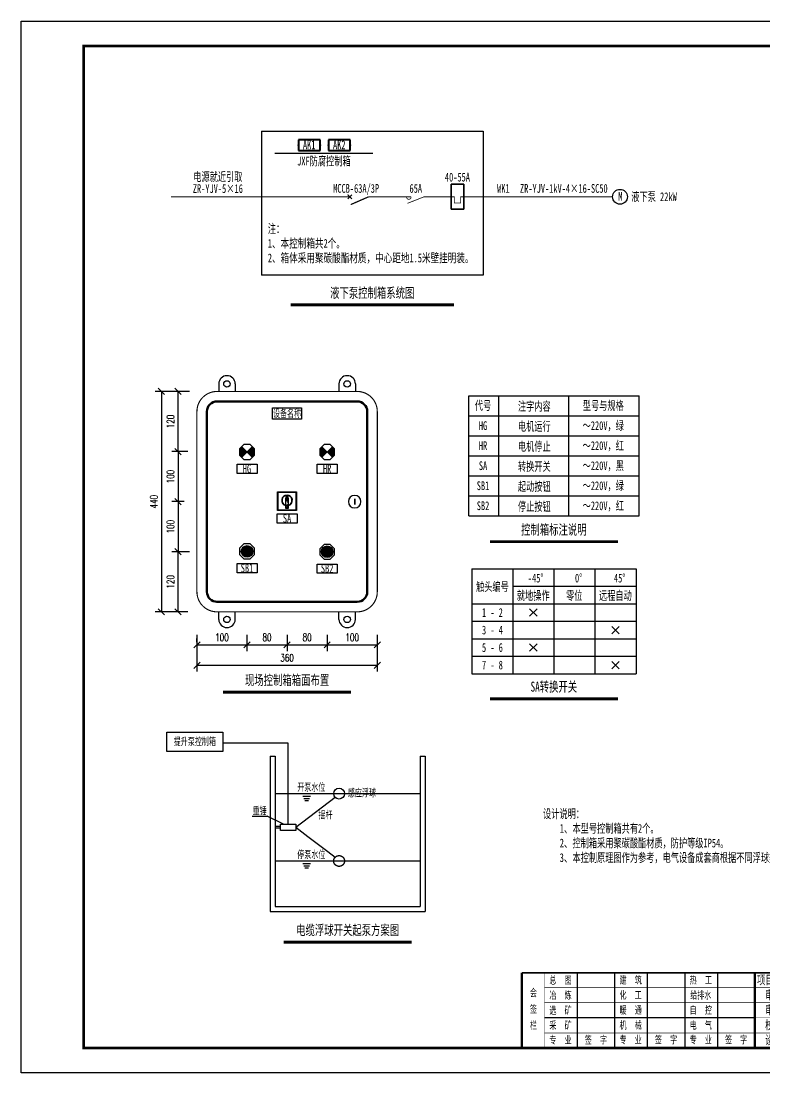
# Model space of a CAD drawing. Header units: millimetres. Extents: x 401220 to 2750366, y -101310 to 943175.
# Drawn here: x 1175571 to 1205271, y 10326 to 52326 of the extents above; entities that cross this region are included whole.
import ezdxf
from ezdxf.enums import TextEntityAlignment as Align

# ---------------------------------------------------------------- set-up
doc = ezdxf.new("R2010")
doc.units = ezdxf.units.MM
for name, pattern in [('事故照明', [800, 600, 0, -200, 0]), ('常规', [20, 10, 0, 10]), ('接地线', [1460, 500, 500, -200, 60, -200])]:
    doc.linetypes.add(name, pattern=pattern)
for name, color, linetype in [('1', 7, 'Continuous'), ('4', 1, 'Continuous'), ('TEXT', 4, 'Continuous'), ('动力平面导线层', 3, '常规'), ('动力平面设备层', 1, 'Continuous'), ('图框', 7, 'Continuous'), ('文字', 7, 'Continuous'), ('标注-照明', 7, 'Continuous'), ('照明平面导线层', 3, 'Continuous'), ('照明平面设备层', 1, 'Continuous'), ('电气-接地设计-接地线', 3, '接地线'), ('高低压系统', 4, 'Continuous')]:
    doc.layers.add(name, color=color, linetype=linetype)
doc.layers.add('CAXA0层', color=7, linetype='Continuous', lineweight=25)
doc.layers.add('SW', color=8, linetype='Continuous', lineweight=20)
doc.styles.add('DIM_FONT', font='txt.shx', dxfattribs={"width": 0.7, "bigfont": 'hzdx.shx'})
doc.styles.add('HZ', font='simsun.ttf', dxfattribs={"width": 0.75})
doc.styles.add('标准', font='NSimSun.ttf', dxfattribs={"width": 0.667})
doc.dimstyles.new('副本 DIM20', dxfattribs={"dimtxt": 300, "dimasz": 2, "dimexe": 250, "dimexo": 300, "dimgap": 150, "dimtad": 1, "dimdec": 4, "dimlfac": 0.05, "dimzin": 0, "dimdsep": 46, "dimtxsty": 'DIM_FONT', "dimblk1": '_DIMX', "dimblk2": '_DIMX', "dimsah": 1, "dimcen": 0.09, "dimadec": 0, "dimazin": 0, "dimtfac": 1, "dimtdec": 4, "dimtix": 1, "dimtmove": 2, "dimatfit": 3, "dimldrblk": '_DIMX', "dimfxl": 250, "dimtolj": 1, "dimtzin": 0, "dimarcsym": 0})

# ---------------------------------------------------------------- blocks, each defined once
blk = doc.blocks.new('_Oblique')
at = {"color": 0, "linetype": 'ByBlock', "lineweight": -2}
blk.add_line((-0.5, -0.5), (0.5, 0.5), dxfattribs=at)
blk = doc.blocks.new('*D178')
at = {"layer": '1', "color": 3, "linetype": 'ByBlock', "lineweight": -2}
for p, q in [((1181912, 37537), (1180925, 37537)), ((1181175, 37537), (1181175, 28737)), ((1181912, 28737), (1180925, 28737))]:
    blk.add_line(p, q, dxfattribs=at)
at = {"layer": 'Defpoints', "color": 0, "linetype": 'ByBlock'}
for p in [(1182212, 37537), (1181175, 28737), (1182212, 28737)]:
    blk.add_point(p, dxfattribs=at)
at = {"layer": '1', "color": 3, "linetype": 'ByBlock', "lineweight": -2, "xscale": 250, "yscale": 250, "zscale": 250}
for p, rotation in [((1181175, 37537), 90), ((1181175, 28737), 270)]:
    blk.add_blockref('_Oblique', p, dxfattribs=dict(at, rotation=rotation))
at = {"layer": '1', "color": 7, "linetype": 'ByBlock', "insert": (1180875, 33137), "char_height": 300, "attachment_point": 5, "rotation": 90, "style": 'DIM_FONT'}
blk.add_mtext('\\A1;440', dxfattribs=at)
blk = doc.blocks.new('_DIMX')
blk.add_line((-150, 0), (150, 0))
at = {"const_width": 50}
blk.add_lwpolyline([(-70, -70), (70, 70)], dxfattribs=at)
blk = doc.blocks.new('*D179')
at = {"layer": '1', "color": 3, "linetype": 'ByBlock', "lineweight": -2}
for p, q in [((1182293, 31137), (1181589, 31137)), ((1181839, 28737), (1181839, 31137)), ((1182235, 28737), (1181589, 28737))]:
    blk.add_line(p, q, dxfattribs=at)
at = {"layer": 'Defpoints', "color": 0, "linetype": 'ByBlock'}
for p in [(1181839, 31137), (1182593, 31137), (1182535, 28737)]:
    blk.add_point(p, dxfattribs=at)
at = {"layer": '1', "color": 3, "linetype": 'ByBlock', "lineweight": -2, "xscale": 250, "yscale": 250, "zscale": 250}
for p, rotation in [((1181839, 31137), 90), ((1181839, 28737), 270)]:
    blk.add_blockref('_Oblique', p, dxfattribs=dict(at, rotation=rotation))
at = {"layer": '1', "color": 7, "linetype": 'ByBlock', "insert": (1181539, 29937), "char_height": 300, "attachment_point": 5, "rotation": 90, "style": 'DIM_FONT'}
blk.add_mtext('\\A1;120', dxfattribs=at)
blk = doc.blocks.new('*D180')
at = {"layer": '1', "color": 3, "linetype": 'ByBlock', "lineweight": -2}
for p, q in [((1182018, 33137), (1181589, 33137)), ((1181839, 33137), (1181839, 31137)), ((1182080, 31137), (1181589, 31137))]:
    blk.add_line(p, q, dxfattribs=at)
at = {"layer": 'Defpoints', "color": 0, "linetype": 'ByBlock'}
for p in [(1182318, 33137), (1181839, 31137), (1182380, 31137)]:
    blk.add_point(p, dxfattribs=at)
at = {"layer": '1', "color": 3, "linetype": 'ByBlock', "lineweight": -2, "xscale": 250, "yscale": 250, "zscale": 250}
for p, rotation in [((1181839, 33137), 90), ((1181839, 31137), 270)]:
    blk.add_blockref('_Oblique', p, dxfattribs=dict(at, rotation=rotation))
at = {"layer": '1', "color": 7, "linetype": 'ByBlock', "insert": (1181539, 32137), "char_height": 300, "attachment_point": 5, "rotation": 90, "style": 'DIM_FONT'}
blk.add_mtext('\\A1;100', dxfattribs=at)
blk = doc.blocks.new('*D181')
at = {"layer": '1', "color": 3, "linetype": 'ByBlock', "lineweight": -2}
for p, q in [((1182018, 35137), (1181589, 35137)), ((1181839, 35137), (1181839, 33137)), ((1182080, 33137), (1181589, 33137))]:
    blk.add_line(p, q, dxfattribs=at)
at = {"layer": 'Defpoints', "color": 0, "linetype": 'ByBlock'}
for p in [(1182318, 35137), (1181839, 33137), (1182380, 33137)]:
    blk.add_point(p, dxfattribs=at)
at = {"layer": '1', "color": 3, "linetype": 'ByBlock', "lineweight": -2, "xscale": 250, "yscale": 250, "zscale": 250}
for p, rotation in [((1181839, 35137), 90), ((1181839, 33137), 270)]:
    blk.add_blockref('_Oblique', p, dxfattribs=dict(at, rotation=rotation))
at = {"layer": '1', "color": 7, "linetype": 'ByBlock', "insert": (1181539, 34137), "char_height": 300, "attachment_point": 5, "rotation": 90, "style": 'DIM_FONT'}
blk.add_mtext('\\A1;100', dxfattribs=at)
blk = doc.blocks.new('*D182')
at = {"layer": '1', "color": 3, "linetype": 'ByBlock', "lineweight": -2}
for p, q in [((1182293, 37537), (1181589, 37537)), ((1181839, 35137), (1181839, 37537)), ((1182235, 35137), (1181589, 35137))]:
    blk.add_line(p, q, dxfattribs=at)
at = {"layer": 'Defpoints', "color": 0, "linetype": 'ByBlock'}
for p in [(1181839, 37537), (1182593, 37537), (1182535, 35137)]:
    blk.add_point(p, dxfattribs=at)
at = {"layer": '1', "color": 3, "linetype": 'ByBlock', "lineweight": -2, "xscale": 250, "yscale": 250, "zscale": 250}
for p, rotation in [((1181839, 37537), 90), ((1181839, 35137), 270)]:
    blk.add_blockref('_Oblique', p, dxfattribs=dict(at, rotation=rotation))
at = {"layer": '1', "color": 7, "linetype": 'ByBlock', "insert": (1181539, 36337), "char_height": 300, "attachment_point": 5, "rotation": 90, "style": 'DIM_FONT'}
blk.add_mtext('\\A1;120', dxfattribs=at)
blk = doc.blocks.new('*D183')
at = {"layer": '1', "color": 3, "linetype": 'ByBlock', "lineweight": -2}
for p, q in [((1186192, 27814), (1186192, 27169)), ((1187793, 27814), (1187793, 27169)), ((1186192, 27419), (1187793, 27419))]:
    blk.add_line(p, q, dxfattribs=at)
at = {"layer": 'Defpoints', "color": 0, "linetype": 'ByBlock'}
for p in [(1186192, 28114), (1187793, 28114), (1187793, 27419)]:
    blk.add_point(p, dxfattribs=at)
at = {"layer": '1', "color": 3, "linetype": 'ByBlock', "lineweight": -2, "xscale": 250, "yscale": 250, "zscale": 250, "rotation": 180}
blk.add_blockref('_Oblique', (1186192, 27419), dxfattribs=at)
at = {"layer": '1', "color": 3, "linetype": 'ByBlock', "lineweight": -2, "xscale": 250, "yscale": 250, "zscale": 250}
blk.add_blockref('_Oblique', (1187793, 27419), dxfattribs=at)
at = {"layer": '1', "color": 7, "linetype": 'ByBlock', "insert": (1186993, 27719), "char_height": 300, "attachment_point": 5, "style": 'DIM_FONT'}
blk.add_mtext('\\A1;80', dxfattribs=at)
blk = doc.blocks.new('*D184')
at = {"layer": '1', "color": 3, "linetype": 'ByBlock', "lineweight": -2}
for p, q in [((1187793, 27814), (1187793, 27169)), ((1189793, 27814), (1189793, 27169)), ((1187793, 27419), (1189793, 27419))]:
    blk.add_line(p, q, dxfattribs=at)
at = {"layer": 'Defpoints', "color": 0, "linetype": 'ByBlock'}
for p in [(1187793, 28114), (1189793, 28114), (1189793, 27419)]:
    blk.add_point(p, dxfattribs=at)
at = {"layer": '1', "color": 3, "linetype": 'ByBlock', "lineweight": -2, "xscale": 250, "yscale": 250, "zscale": 250, "rotation": 180}
blk.add_blockref('_Oblique', (1187793, 27419), dxfattribs=at)
at = {"layer": '1', "color": 3, "linetype": 'ByBlock', "lineweight": -2, "xscale": 250, "yscale": 250, "zscale": 250}
blk.add_blockref('_Oblique', (1189793, 27419), dxfattribs=at)
at = {"layer": '1', "color": 7, "linetype": 'ByBlock', "insert": (1188793, 27719), "char_height": 300, "attachment_point": 5, "style": 'DIM_FONT'}
blk.add_mtext('\\A1;100', dxfattribs=at)
blk = doc.blocks.new('*D185')
at = {"layer": '1', "color": 3, "linetype": 'ByBlock', "lineweight": -2}
for p, q in [((1182593, 27814), (1182593, 26353)), ((1189793, 27814), (1189793, 26353)), ((1182593, 26603), (1189793, 26603))]:
    blk.add_line(p, q, dxfattribs=at)
at = {"layer": 'Defpoints', "color": 0, "linetype": 'ByBlock'}
for p in [(1182593, 28114), (1189793, 28114), (1189793, 26603)]:
    blk.add_point(p, dxfattribs=at)
at = {"layer": '1', "color": 3, "linetype": 'ByBlock', "lineweight": -2, "xscale": 250, "yscale": 250, "zscale": 250, "rotation": 180}
blk.add_blockref('_Oblique', (1182593, 26603), dxfattribs=at)
at = {"layer": '1', "color": 3, "linetype": 'ByBlock', "lineweight": -2, "xscale": 250, "yscale": 250, "zscale": 250}
blk.add_blockref('_Oblique', (1189793, 26603), dxfattribs=at)
at = {"layer": '1', "color": 7, "linetype": 'ByBlock', "insert": (1186193, 26903), "char_height": 300, "attachment_point": 5, "style": 'DIM_FONT'}
blk.add_mtext('\\A1;360', dxfattribs=at)
blk = doc.blocks.new('*D186')
at = {"layer": '1', "color": 3, "linetype": 'ByBlock', "lineweight": -2}
for p, q in [((1182593, 27531), (1182593, 27669)), ((1182593, 27419), (1184593, 27419)), ((1184593, 27531), (1184593, 27669))]:
    blk.add_line(p, q, dxfattribs=at)
at = {"layer": 'Defpoints', "color": 0, "linetype": 'ByBlock'}
for p in [(1184593, 27419), (1182593, 27231), (1184593, 27231)]:
    blk.add_point(p, dxfattribs=at)
at = {"layer": '1', "color": 3, "linetype": 'ByBlock', "lineweight": -2, "xscale": 250, "yscale": 250, "zscale": 250, "rotation": 180}
blk.add_blockref('_Oblique', (1182593, 27419), dxfattribs=at)
at = {"layer": '1', "color": 3, "linetype": 'ByBlock', "lineweight": -2, "xscale": 250, "yscale": 250, "zscale": 250}
blk.add_blockref('_Oblique', (1184593, 27419), dxfattribs=at)
at = {"layer": '1', "color": 7, "linetype": 'ByBlock', "insert": (1183593, 27719), "char_height": 300, "attachment_point": 5, "style": 'DIM_FONT'}
blk.add_mtext('\\A1;100', dxfattribs=at)
blk = doc.blocks.new('*D187')
at = {"layer": '1', "color": 3, "linetype": 'ByBlock', "lineweight": -2}
for p, q in [((1184591, 27814), (1184591, 27169)), ((1186192, 27814), (1186192, 27169)), ((1184591, 27419), (1186192, 27419))]:
    blk.add_line(p, q, dxfattribs=at)
at = {"layer": 'Defpoints', "color": 0, "linetype": 'ByBlock'}
for p in [(1184591, 28114), (1186192, 28114), (1186192, 27419)]:
    blk.add_point(p, dxfattribs=at)
at = {"layer": '1', "color": 3, "linetype": 'ByBlock', "lineweight": -2, "xscale": 250, "yscale": 250, "zscale": 250, "rotation": 180}
blk.add_blockref('_Oblique', (1184591, 27419), dxfattribs=at)
at = {"layer": '1', "color": 3, "linetype": 'ByBlock', "lineweight": -2, "xscale": 250, "yscale": 250, "zscale": 250}
blk.add_blockref('_Oblique', (1186192, 27419), dxfattribs=at)
at = {"layer": '1', "color": 7, "linetype": 'ByBlock', "insert": (1185391, 27719), "char_height": 300, "attachment_point": 5, "style": 'DIM_FONT'}
blk.add_mtext('\\A1;80', dxfattribs=at)
blk = doc.blocks.new('PLA1')
at = {"color": 0, "linetype": 'ByBlock', "lineweight": -2}
for p, q in [((-500, 500), (-500, 0)), ((500, 500), (-500, 500)), ((500, 0), (500, 500)), ((-500, 0), (500, 0))]:
    blk.add_line(p, q, dxfattribs=at)
for p in [(0, 500), (-500, 250), (0, 0), (500, 250)]:
    blk.add_point(p, dxfattribs=at)
blk = doc.blocks.new('JJH')
at = {"color": 3, "linetype": '常规', "lineweight": 35}
for p, q in [((-500, -500), (-500, 0)), ((500, 0), (-500, 0)), ((500, -500), (500, 0)), ((-500, -500), (500, -500))]:
    blk.add_line(p, q, dxfattribs=at)
at = {"color": 3, "linetype": '常规', "lineweight": 35, "const_width": 30}
blk.add_lwpolyline([(0, 100), (0, -125), (-250, -125), (-250, -375), (0, -375), (0, -600)], dxfattribs=at)
blk = doc.blocks.new('GGF')
at = {"layer": '照明平面导线层', "color": 3, "linetype": '常规', "lineweight": 25, "ltscale": 2, "const_width": 30}
for points in [[(0, 0), (0, -365)], [(0, -1065), (-261, -402)], [(0, -365), (0, -544)], [(0, -1065), (0, -1429)]]:
    blk.add_lwpolyline(points, dxfattribs=at)
blk.add_lwpolyline([(0, -544, -1.122007), (0, -365, -1.343832)], format="xyb", dxfattribs=at)
blk = doc.blocks.new('DYDQ0201')
at = {"color": 0}
for points, const_width in [([(0, 0), (0, -3.75)], 0.3), ([(0, -11.25), (-3.11, -4.12)], 0.5), ([(0.86, -4.61), (-0.86, -2.89)], 0.5), ([(-0.86, -4.61), (0.86, -2.89)], 0.5), ([(0, -11.25), (0, -15)], 0.3)]:
    blk.add_lwpolyline(points, dxfattribs=dict(at, const_width=const_width))
blk = doc.blocks.new('3')
at = {"layer": 'TEXT', "color": 7, "lineweight": 25, "style": 'HZ', "width": 0.75}
for s, height, p in [('铜陵有色设计研究院有限责任公司', 400, (221501, 249018)), ('Tongling Nonferrous Design and Research Institute Co.,Ltd.', 200, (221613, 248659))]:
    blk.add_text(s, height=height, dxfattribs=at).set_placement(p)
blk = doc.blocks.new('铜陵有色图签02')
at = {"layer": '图框', "linetype": 'Continuous', "lineweight": 50}
for p, q in [((-38401, 3003), (-38401, 1)), ((-29100, 3001), (-29100, 0))]:
    blk.add_line(p, q, dxfattribs=at)
at = {"layer": '图框', "color": 7, "linetype": 'Continuous', "lineweight": 25}
for p, q in [((-36201, 3010), (-36201, 9)), ((-34701, 3010), (-34701, 9)), ((-33401, 3017), (-33401, 16)), ((-31901, 3017), (-31901, 16)), ((-30601, 3017), (-30601, 16)), ((-29100, 1201), (-37501, 1201))]:
    blk.add_line(p, q, dxfattribs=at)
at = {"layer": '图框', "color": 7, "linetype": 'Continuous', "lineweight": 35}
for p, q in [((-27300, 3001), (-27300, 1)), ((-21600, 1197), (-21600, -3)), ((-17100, 1200), (-17100, 0)), ((-15450, 0), (-15450, 1200)), ((-14550, 1200), (-14550, 0)), ((-12000, 1201), (-12000, 1)), ((-6900, 1202), (-6900, 2))]:
    blk.add_line(p, q, dxfattribs=at)
at = {"layer": '图框', "lineweight": 25}
blk.add_line((-17723, 1830), (-13223, 1830), dxfattribs=at)
at = {"layer": '图框', "lineweight": 70, "const_width": 70}
blk.add_lwpolyline([(-17980, 3001), (0, 3001), (-38401, 3001)], dxfattribs=at)
at = {"layer": '图框', "color": 7, "linetype": 'Continuous', "lineweight": 25, "const_width": 25}
for points in [[(-37501, 3000), (-37501, 0)], [(-25800, 3001), (-25800, 1)], [(-24300, 3001), (-24300, 1)], [(-23100, 2401), (-37501, 2401)], [(-23100, 1801), (-37501, 1801)], [(-23100, 1201), (-29100, 1201)], [(-602, 943), (-932, 371), (-272, 371), (-602, 943)], [(-12900, 600), (-18000, 600), (-37501, 600)]]:
    blk.add_lwpolyline(points, dxfattribs=at)
at = {"layer": '图框', "linetype": 'Continuous', "lineweight": 50, "const_width": 50}
for points in [[(-23100, 3001), (-23100, 1)], [(-18000, 3000), (-18000, 0)]]:
    blk.add_lwpolyline(points, dxfattribs=at)
at = {"layer": '图框', "lineweight": 50, "const_width": 50}
for points in [[(-12900, 3001), (-12900, 1)], [(-7800, 3001), (-7800, 1)], [(0, 3000), (0, 0)], [(-23100, 1200), (0, 1200)]]:
    blk.add_lwpolyline(points, dxfattribs=at)
at = {"layer": '图框', "lineweight": 25, "const_width": 35}
blk.add_lwpolyline([(-17723, 1930), (-13223, 1930)], dxfattribs=at)
at = {"layer": '图框', "color": 7, "linetype": 'Continuous', "lineweight": 35, "const_width": 25}
blk.add_lwpolyline([(-1200, 1201), (-1200, 0)], dxfattribs=at)
at = {"layer": '图框', "linetype": 'Continuous', "lineweight": 70, "const_width": 70}
blk.add_lwpolyline([(-38401, 1), (0, 0)], dxfattribs=at)
at = {"layer": '图框', "lineweight": 25}
blk.add_blockref('3', (-228268, -246986), dxfattribs=at)
at = {"layer": 'TEXT', "color": 7, "lineweight": 25, "style": '标准', "width": 0.667}
for s, height, p in [('项目负责人', 350, (-28197, 2541)), ('总  图', 300, (-36862, 2555)), ('建  筑', 300, (-34062, 2562)), ('热  工', 300, (-31262, 2562)), ('会', 300, (-37942, 2054)), ('冶  炼', 300, (-36862, 1955)), ('化  工', 300, (-34062, 1962)), ('给排水', 300, (-31262, 1962)), ('审  定', 350, (-28197, 1941)), ('签', 300, (-37942, 1404)), ('选  矿', 300, (-36862, 1355)), ('暖  通', 300, (-34062, 1362)), ('自  控', 300, (-31262, 1362)), ('审  核', 350, (-28197, 1341)), ('栏', 300, (-37942, 754)), ('采  矿', 300, (-36862, 754)), ('机  械', 300, (-34062, 761)), ('电  气', 300, (-31262, 761)), ('校  对', 350, (-28197, 741)), ('项目编号', 350, (-22343, 730)), ('专业', 350, (-17559, 730)), ('比例', 350, (-15009, 730)), ('所属', 350, (-12438, 730)), ('图号', 350, (-7339, 495)), ('专  业', 300, (-36862, 170)), ('签  字', 300, (-35449, 170)), ('专  业', 300, (-34062, 177)), ('签  字', 300, (-32649, 177)), ('专  业', 300, (-31262, 177)), ('签  字', 300, (-29849, 177)), ('设  计', 350, (-28197, 139)), ('设计阶段', 350, (-22343, 130)), ('图幅', 350, (-17559, 130)), ('日期', 350, (-15009, 130)), ('图号', 350, (-12438, 130))]:
    blk.add_text(s, height=height, dxfattribs=at).set_placement(p, align=Align.CENTER)

msp = doc.modelspace()

# ---------------------------------------------------------------- hatches: boundary and pattern name
at = {"linetype": 'ByBlock', "lineweight": 25}
h = msp.add_hatch(dxfattribs=at)
h.set_pattern_fill('ANSI31', color=3, scale=184.8, style=0)
h.set_pattern_definition([(45, (620191.026, 37316.388), (-16.3341666, 16.3341666), [])])
h.paths.add_polyline_path([(1184593.38618, 35121.42629), (1184384.4825, 35330.67713, 0.1991281417), (1184297.70618, 35121.42629, 0.1986966109), (1184384.13534, 34912.52261)])
h.paths.add_polyline_path([(1184802.63702, 35330.32997), (1184593.38618, 35121.42629), (1184802.28986, 34912.17545, 0.1991281417), (1184889.06618, 35121.42629, 0.1986966109)])
h = msp.add_hatch(dxfattribs=at)
h.set_pattern_fill('ANSI31', color=1, scale=184.8, style=0)
h.set_pattern_definition([(45, (624780.879, 37316.388), (-16.3341666, 16.3341666), [])])
h.paths.add_polyline_path([(1187793.38618, 35121.42629), (1187584.4825, 35330.67713, 0.1991281417), (1187497.70618, 35121.42629, 0.1986966109), (1187584.13534, 34912.52261)])
h.paths.add_polyline_path([(1188002.63702, 35330.32997), (1187793.38618, 35121.42629), (1188002.28986, 34912.17545, 0.1991281417), (1188089.06618, 35121.42629, 0.1986966109)])
at = {"layer": '文字', "linetype": 'ByBlock', "ltscale": 0.2}
h = msp.add_hatch(dxfattribs=at)
h.set_pattern_fill('ANSI31', color=0, scale=308, style=0)
h.set_pattern_definition([(45, (-2177912.565, 1406125.196), (-27.22361108, 27.22361108), [])])
edge = h.paths.add_edge_path()
edge.add_line((1186252.97785, 32873.8171), (1186252.97785, 33149.11513))
edge.add_line((1186128.27475, 33149.11464), (1186128.27475, 32873.8171))
edge.add_arc((1185356.59339, 33149.11464), 896.38446, 359.999999999, 366.231131725)
edge.add_arc((1185772.41549, 33194.516), 478.09114, 6.231131716, 14.766974325)
edge.add_arc((1186031.30825, 33262.75879), 210.3552, 14.766974338, 32.471625258)
edge.add_arc((1186190.6263, 33364.1447), 21.51308, 32.47162527, 90.000000016)
edge.add_arc((1186190.6263, 33364.1447), 21.51308, 90.000000007, 147.528374752)
edge.add_arc((1186349.94436, 33262.75879), 210.3552, 147.528374742, 165.233025662)
edge.add_arc((1186608.83711, 33194.516), 478.09114, 165.233025662, 173.76886827)
edge.add_arc((1187024.65921, 33149.11464), 896.38446, 173.768868275, 180.000000001)
edge.add_line((1186128.27475, 32873.8171), (1186252.97785, 32873.8171))
at = {"layer": '电气-接地设计-接地线', "linetype": 'ByBlock', "ltscale": 0.2}
h = msp.add_hatch(color=3, dxfattribs=at)
edge = h.paths.add_edge_path()
edge.add_arc((1184593.38618, 31152.46408), 230.34819, 0, 360)
h = msp.add_hatch(color=1, dxfattribs=at)
edge = h.paths.add_edge_path()
edge.add_arc((1187793.38618, 31136.94647), 230.34819, 0, 360)

# ---------------------------------------------------------------- linework, layer by layer
at = {"color": 0, "lineweight": -3, "ltscale": 100}
for p, q in [((1185171.23899, 47925.49745), (1194016.09537, 47925.49745)), ((1185171.23899, 47925.49745), (1185171.23899, 42186.36885)), ((1194016.09537, 47925.49745), (1194016.09537, 42186.36885)), ((1194016.09537, 42186.36885), (1185171.23899, 42186.36885))]:
    msp.add_line(p, q, dxfattribs=at)
at = {"color": 3, "linetype": 'ByBlock', "lineweight": 25}
for p, q in [((1184802.63702, 35330.32997), (1184384.13534, 34912.52261)), ((1184802.28986, 34912.17545), (1184384.4825, 35330.67713))]:
    msp.add_line(p, q, dxfattribs=at)
at = {"color": 1, "linetype": 'ByBlock', "lineweight": 25}
for p, q in [((1188002.63702, 35330.32997), (1187584.13534, 34912.52261)), ((1188002.28986, 34912.17545), (1187584.4825, 35330.67713))]:
    msp.add_line(p, q, dxfattribs=at)
at = {"color": 0, "linetype": 'ByBlock', "lineweight": 25}
for p, q in [((1186128.27475, 33149.11464), (1186128.27475, 32873.8171)), ((1186128.27475, 32873.8171), (1186252.97785, 32873.8171)), ((1186252.97785, 32873.8171), (1186252.97785, 33149.11513))]:
    msp.add_line(p, q, dxfattribs=at)
for p, q in [((1186236.21449, 23495.20271), (1183628.50427, 23495.20271)), ((1186236.21449, 20261.89614), (1186236.21449, 23495.20271)), ((1185511.10191, 22978.8631), (1185511.10191, 16778.8631)), ((1185511.10191, 22978.8631), (1185711.10191, 22978.8631)), ((1185711.10191, 22978.8631), (1185711.10191, 16978.8631)), ((1191511.10191, 22978.8631), (1191511.10191, 16978.8631)), ((1191511.10191, 22978.8631), (1191711.10191, 22978.8631)), ((1191711.10191, 22978.8631), (1191711.10191, 16778.8631)), ((1185711.10191, 21478.8631), (1191511.10191, 21478.8631)), ((1186540.29378, 20134.37499), (1188111.15023, 21331.86366)), ((1185932.13519, 20162.85722), (1185711.10191, 20162.85722)), ((1185932.13519, 20102.74019), (1185711.10191, 20102.74019)), ((1185711.10191, 18789.88689), (1191511.10191, 18789.88689)), ((1185711.10191, 16978.8631), (1191511.10191, 16978.8631)), ((1185511.10191, 16778.8631), (1191711.10191, 16778.8631))]:
    msp.add_line(p, q)
at = {"color": 0}
for p in [(1184793.69227, 20577.21177), (1186045.64869, 20261.89614)]:
    msp.add_line(p, (1185401.73591, 20577.21177), dxfattribs=at)
at = {"linetype": '事故照明'}
msp.add_line((1186540.29378, 20134.37499), (1188111.15023, 18936.88632), dxfattribs=at)
at = {"color": 4, "linetype": 'ByBlock', "lineweight": 35, "const_width": 30}
msp.add_lwpolyline([(1192643.85339, 45308.86308), (1192868.85339, 45308.86308)], dxfattribs=at)
at = {"color": 252, "linetype": 'ByBlock', "lineweight": 50}
for points in [[(1183393.38618, 37136.94647, 0.4142135624), (1182993.38618, 36736.94647)], [(1189393.38618, 36736.94647, 0.4142135624), (1188993.38618, 37136.94647)], [(1182993.38618, 29536.94647, 0.4142135624), (1183393.38618, 29136.94647)], [(1188993.38618, 29136.94647, 0.4142135624), (1189393.38618, 29536.94647)]]:
    msp.add_lwpolyline(points, format="xyb", dxfattribs=at)
for points in [[(1183393.38618, 37136.94647), (1188993.38618, 37136.94647)], [(1182993.38618, 29536.94647), (1182993.38618, 36736.94647)], [(1189393.38618, 36736.94647), (1189393.38618, 29536.94647)], [(1188993.38618, 29136.94647), (1183393.38618, 29136.94647)]]:
    msp.add_lwpolyline(points, dxfattribs=at)
at = {"color": 0, "linetype": 'ByBlock', "lineweight": 25}
for points in [[(1185613.75323, 36886.94647), (1186773.01913, 36886.94647), (1186773.01913, 36430.92037), (1185613.75323, 36430.92037)], [(1184194.32219, 34630.11667), (1184992.45017, 34630.11667), (1184992.45017, 34267.29691), (1184194.32219, 34267.29691)], [(1187394.32219, 34630.11667), (1188192.45017, 34630.11667), (1188192.45017, 34267.29691), (1187394.32219, 34267.29691)], [(1185809.45304, 33530.87517), (1186571.88764, 33530.87517), (1186571.88764, 32778.60325), (1185809.45304, 32778.60325)], [(1185792.96427, 32645.63685), (1186591.09225, 32645.63685), (1186591.09225, 32282.81709), (1185792.96427, 32282.81709)], [(1184194.32219, 30661.15703), (1184992.45017, 30661.15703), (1184992.45017, 30298.33727), (1184194.32219, 30298.33727)], [(1187394.32219, 30645.63942), (1188192.45017, 30645.63942), (1188192.45017, 30282.81966), (1187394.32219, 30282.81966)]]:
    msp.add_lwpolyline(points, close=True, dxfattribs=at)
at = {"color": 3, "linetype": 'ByBlock', "lineweight": 25}
msp.add_lwpolyline([(1184470.91151, 35417.10629), (1184297.70618, 35243.90096), (1184297.70618, 34998.95163), (1184470.91151, 34825.74629), (1184715.86085, 34825.74629), (1184889.06618, 34998.95163), (1184889.06618, 35243.90096), (1184715.86085, 35417.10629)], close=True, dxfattribs=at)
at = {"color": 1, "linetype": 'ByBlock', "lineweight": 25}
msp.add_lwpolyline([(1187670.91151, 35417.10629), (1187497.70618, 35243.90096), (1187497.70618, 34998.95163), (1187670.91151, 34825.74629), (1187915.86085, 34825.74629), (1188089.06618, 34998.95163), (1188089.06618, 35243.90096), (1187915.86085, 35417.10629)], close=True, dxfattribs=at)
at = {"color": 0, "linetype": 'ByBlock', "lineweight": 25}
msp.add_lwpolyline([(1186252.97785, 33149.11464), (1186247.68214, 33246.40778), (1186234.71551, 33316.3759, 0.077405152), (1186208.77597, 33375.69468), (1186190.6263, 33385.65778), (1186172.47664, 33375.69468), (1186146.5371, 33316.3759, 0.0372618705), (1186133.57047, 33246.40778), (1186128.27475, 33149.11464)], format="xyb", dxfattribs=at)
at = {"color": 3, "linetype": 'ByBlock', "const_width": 64}
msp.add_lwpolyline([(1188893.64244, 33256.76713), (1188893.64244, 33020.80283)], dxfattribs=at)
at = {"linetype": 'ByBlock', "lineweight": 25}
for points in [[(1184470.91151, 31448.14665), (1184297.70618, 31274.94132), (1184297.70618, 31029.99198), (1184470.91151, 30856.78665), (1184715.86085, 30856.78665), (1184889.06618, 31029.99198), (1184889.06618, 31274.94132), (1184715.86085, 31448.14665)], [(1187670.91151, 31432.62904), (1187497.70618, 31259.42371), (1187497.70618, 31014.47438), (1187670.91151, 30841.26904), (1187915.86085, 30841.26904), (1188089.06618, 31014.47438), (1188089.06618, 31259.42371), (1187915.86085, 31432.62904)]]:
    msp.add_lwpolyline(points, close=True, dxfattribs=at)
at = {"color": 4}
msp.add_lwpolyline([(1181389.57542, 23936.38091), (1183628.50427, 23936.38091), (1183628.50427, 23155.91042), (1181389.57542, 23155.91042)], close=True, dxfattribs=at)
at = {"color": 3}
msp.add_lwpolyline([(1185932.13519, 20261.89614), (1186540.29378, 20261.89614), (1186540.29378, 20006.85385), (1185932.13519, 20006.85385)], close=True, dxfattribs=at)
at = {"color": 1, "lineweight": 30, "ltscale": 100}
msp.add_circle((1199482.58609, 45308.86308), 295.9, dxfattribs=at)
msp.add_circle((1188269.18486, 21478.8631), 215.83275)
at = {"linetype": '事故照明'}
msp.add_circle((1188269.18486, 18789.88689), 215.83275, dxfattribs=at)
at = {"color": 0, "linetype": 'ByBlock', "lineweight": 25}
for radius, start, end in [(216.4831, 286.73947867, 253.26052133), (200.7336, 288.09650246, 251.90349754)]:
    msp.add_arc((1186190.6263, 33184.92418), radius, start, end, dxfattribs=at)
at = {"color": 3, "linetype": 'ByBlock'}
for start, end in [(90, 270), (270, 90)]:
    msp.add_arc((1188893.38618, 33136.94647), 250, start, end, dxfattribs=at)
at = {"layer": '4', "color": 0, "linetype": 'ByBlock'}
for p, q in [((1183463.38618, 37836.94647), (1183463.38618, 37536.94647)), ((1184123.38618, 37836.94647), (1184123.38618, 37536.94647)), ((1188263.38618, 37836.94647), (1188263.38618, 37536.94647)), ((1188923.38618, 37836.94647), (1188923.38618, 37536.94647)), ((1183463.38618, 28436.94647), (1183463.38618, 28736.94647)), ((1184123.38618, 28436.94647), (1184123.38618, 28736.94647)), ((1188263.38618, 28436.94647), (1188263.38618, 28736.94647)), ((1188923.38618, 28436.94647), (1188923.38618, 28736.94647))]:
    msp.add_line(p, q, dxfattribs=at)
at = {"layer": '4', "color": 0, "linetype": 'ByBlock', "const_width": 45}
for points in [[(1183393.38618, 37536.94647, 0.4142135624), (1182593.38618, 36736.94647)], [(1189793.38618, 36736.94647, 0.4142135624), (1188993.38618, 37536.94647)], [(1182593.38618, 29536.94647, 0.4142135624), (1183393.38618, 28736.94647)], [(1188993.38618, 28736.94647, 0.4142135624), (1189793.38618, 29536.94647)]]:
    msp.add_lwpolyline(points, format="xyb", dxfattribs=at)
for points in [[(1183393.38618, 37536.94647), (1188993.38618, 37536.94647)], [(1182593.38618, 29536.94647), (1182593.38618, 36736.94647)], [(1189793.38618, 36736.94647), (1189793.38618, 29536.94647)], [(1188993.38618, 28736.94647), (1183393.38618, 28736.94647)]]:
    msp.add_lwpolyline(points, dxfattribs=at)
at = {"layer": '4', "color": 0, "linetype": 'ByBlock'}
for centre in [(1183793.38618, 37836.94647), (1188593.38618, 37836.94647), (1183793.38618, 28436.94647), (1188593.38618, 28436.94647)]:
    msp.add_circle(centre, 130, dxfattribs=at)
for centre, start, end in [((1183793.38618, 37836.94647), 0, 180), ((1188593.38618, 37836.94647), 0, 180), ((1183793.38618, 28436.94647), 180, 0), ((1188593.38618, 28436.94647), 180, 0)]:
    msp.add_arc(centre, 330, start, end, dxfattribs=at)
at = {"layer": 'CAXA0层', "color": 0, "linetype": 'Continuous', "lineweight": 30}
msp.add_line((1185706.30181, 47046.11077), (1189618.43962, 47046.11077), dxfattribs=at)
at = {"layer": 'CAXA0层', "color": 2, "linetype": 'Continuous', "lineweight": 40}
msp.add_line((1186340.52189, 41021.36885), (1192846.81247, 41021.36885), dxfattribs=at)
at = {"layer": 'CAXA0层', "color": 2, "linetype": 'Continuous', "lineweight": 0}
msp.add_line((1186340.52189, 40955.88592), (1192846.81247, 40955.88592), dxfattribs=at)
at = {"layer": 'CAXA0层', "color": 2, "linetype": 'ByBlock', "lineweight": 40}
for p, q in [((1194294.98366, 31565.21783), (1199393.12895, 31565.21783)), ((1183644.54127, 25559.29951), (1188742.68656, 25559.29951)), ((1194294.98366, 25295.86393), (1199393.12895, 25295.86393)), ((1186062.02926, 15577.69116), (1191160.17455, 15577.69116))]:
    msp.add_line(p, q, dxfattribs=at)
at = {"layer": 'CAXA0层', "color": 2, "linetype": 'ByBlock', "lineweight": 0}
for p, q in [((1194294.98366, 31499.7349), (1199393.12895, 31499.7349)), ((1183644.54127, 25493.81658), (1188742.68656, 25493.81658)), ((1194294.98366, 25230.381), (1199393.12895, 25230.381)), ((1186062.02926, 15512.20823), (1191160.17455, 15512.20823))]:
    msp.add_line(p, q, dxfattribs=at)
at = {"layer": 'SW', "color": 7, "linetype": 'ByBlock', "lineweight": 25}
for p, q in [((1193444.05631, 37366.94647), (1194644.05631, 37366.94647)), ((1193444.05631, 36566.94647), (1193444.05631, 37366.94647)), ((1194644.05631, 37366.94647), (1197444.05631, 37366.94647)), ((1194644.05631, 36566.94647), (1194644.05631, 37366.94647)), ((1197444.05631, 36566.94647), (1197444.05631, 37366.94647)), ((1197444.05631, 37366.94647), (1200244.05631, 37366.94647)), ((1200244.05631, 36566.94647), (1200244.05631, 37366.94647)), ((1193444.05631, 35766.94647), (1193444.05631, 36566.94647)), ((1193444.05631, 36566.94647), (1194644.05631, 36566.94647)), ((1194644.05631, 35766.94647), (1194644.05631, 36566.94647)), ((1194644.05631, 36566.94647), (1197444.05631, 36566.94647)), ((1197444.05631, 35766.94647), (1197444.05631, 36566.94647)), ((1197444.05631, 36566.94647), (1200244.05631, 36566.94647)), ((1200244.05631, 35766.94647), (1200244.05631, 36566.94647)), ((1200244.05631, 35766.94647), (1200244.05631, 36566.94647)), ((1193444.05631, 34966.94647), (1193444.05631, 35766.94647)), ((1193444.05631, 35766.94647), (1194644.05631, 35766.94647)), ((1194644.05631, 34966.94647), (1194644.05631, 35766.94647)), ((1194644.05631, 35766.94647), (1197444.05631, 35766.94647)), ((1197444.05631, 34966.94647), (1197444.05631, 35766.94647)), ((1197444.05631, 35766.94647), (1200244.05631, 35766.94647)), ((1200244.05631, 34966.94647), (1200244.05631, 35766.94647)), ((1200244.05631, 34966.94647), (1200244.05631, 35766.94647)), ((1193444.05631, 34966.94647), (1194644.05631, 34966.94647)), ((1193444.05631, 34166.94647), (1193444.05631, 34966.94647)), ((1194644.05631, 34966.94647), (1197444.05631, 34966.94647)), ((1194644.05631, 34166.94647), (1194644.05631, 34966.94647)), ((1197444.05631, 34166.94647), (1197444.05631, 34966.94647)), ((1197444.05631, 34966.94647), (1200244.05631, 34966.94647)), ((1200244.05631, 34166.94647), (1200244.05631, 34966.94647)), ((1200244.05631, 34166.94647), (1200244.05631, 34966.94647)), ((1193444.05631, 33366.94647), (1193444.05631, 34166.94647)), ((1193444.05631, 34166.94647), (1194644.05631, 34166.94647)), ((1194644.05631, 33366.94647), (1194644.05631, 34166.94647)), ((1194644.05631, 34166.94647), (1197444.05631, 34166.94647)), ((1197444.05631, 33366.94647), (1197444.05631, 34166.94647)), ((1197444.05631, 34166.94647), (1200244.05631, 34166.94647)), ((1200244.05631, 33366.94647), (1200244.05631, 34166.94647)), ((1200244.05631, 33366.94647), (1200244.05631, 34166.94647)), ((1193444.05631, 33366.94647), (1194644.05631, 33366.94647)), ((1193444.05631, 32566.94647), (1193444.05631, 33366.94647)), ((1194644.05631, 33366.94647), (1197444.05631, 33366.94647)), ((1194644.05631, 32566.94647), (1194644.05631, 33366.94647)), ((1197444.05631, 33366.94647), (1200244.05631, 33366.94647)), ((1197444.05631, 32566.94647), (1197444.05631, 33366.94647)), ((1200244.05631, 32566.94647), (1200244.05631, 33366.94647)), ((1193444.05631, 32566.94647), (1194644.05631, 32566.94647)), ((1194644.05631, 32566.94647), (1197444.05631, 32566.94647)), ((1197444.05631, 32566.94647), (1200244.05631, 32566.94647)), ((1193565.29279, 30454.51832), (1200122.81983, 30454.51832)), ((1193565.29279, 30454.51832), (1193565.29279, 26265.46483)), ((1195204.67455, 30454.51832), (1195204.67455, 26265.46483)), ((1196844.05631, 30454.51832), (1196844.05631, 26265.46483)), ((1198483.43807, 30454.51832), (1198483.43807, 26265.46483)), ((1200122.81983, 30454.51832), (1200122.81983, 26265.46483)), ((1195204.67455, 29756.34274), (1200122.81983, 29756.34274)), ((1193565.29279, 29058.16716), (1200122.81983, 29058.16716)), ((1195876.26002, 28855.4312), (1196172.47083, 28559.22038)), ((1195876.26002, 28559.22038), (1196172.47083, 28855.4312)), ((1193565.29279, 28359.99157), (1200122.81983, 28359.99157)), ((1199155.02354, 28157.25561), (1199451.23436, 27861.0448)), ((1199155.02354, 27861.0448), (1199451.23436, 28157.25561)), ((1193565.29279, 27661.81599), (1200122.81983, 27661.81599)), ((1195876.26002, 27459.08003), (1196172.47083, 27162.86922)), ((1195876.26002, 27162.86922), (1196172.47083, 27459.08003)), ((1193565.29279, 26963.64041), (1200122.81983, 26963.64041)), ((1199155.02354, 26760.90445), (1199451.23436, 26464.69363)), ((1199155.02354, 26464.69363), (1199451.23436, 26760.90445)), ((1193565.29279, 26265.46483), (1200122.81983, 26265.46483)), ((1193565.29279, 26265.46483), (1200122.81983, 26265.46483)), ((1193565.29279, 26265.46483), (1200122.81983, 26265.46483))]:
    msp.add_line(p, q, dxfattribs=at)
at = {"layer": '动力平面设备层', "color": 0, "linetype": 'ByBlock', "lineweight": -3, "ltscale": 100}
for p, q in [((1186817.55597, 21373.08429), (1187127.09916, 21373.08429)), ((1186859.26586, 21288.86982), (1187085.38927, 21288.86982)), ((1186900.97576, 21204.65534), (1187043.67938, 21204.65534)), ((1186817.55597, 18684.10808), (1187127.09916, 18684.10808)), ((1186859.26586, 18599.89361), (1187085.38927, 18599.89361)), ((1186900.97576, 18515.67913), (1187043.67938, 18515.67913))]:
    msp.add_line(p, q, dxfattribs=at)
at = {"layer": '图框', "linetype": 'Continuous', "lineweight": 100, "const_width": 100}
msp.add_lwpolyline([(1178071.2059, 11326.39442), (1233971.2059, 11326.39442), (1233971.2059, 51326.39442), (1178071.2059, 51326.39442)], close=True, dxfattribs=at)
at = {"layer": '文字', "color": 4, "linetype": 'ByBlock', "lineweight": 25, "const_width": 30}
for points in [[(1189821.20602, 45308.83237), (1190597.4393, 45308.86308)], [(1192026.61206, 45308.86308), (1192643.85339, 45308.86308)], [(1193343.85339, 45308.86308), (1199186.68609, 45308.86308)]]:
    msp.add_lwpolyline(points, dxfattribs=at)
at = {"layer": '标注-照明', "color": 0, "linetype": 'ByBlock'}
msp.add_lwpolyline([(1185835.8103, 33511.09255), (1186545.4423, 33511.09255), (1186545.4423, 32801.46055), (1185835.8103, 32801.46055)], close=True, dxfattribs=at)
at = {"layer": '照明平面设备层', "color": 0, "lineweight": -3, "ltscale": 100}
msp.add_lwpolyline([(1175571.2059, 52326.39442), (1234971.2059, 52326.39442), (1234971.2059, 10326.39442), (1175571.2059, 10326.39442)], close=True, dxfattribs=at)
at = {"layer": '照明平面设备层', "color": 130, "lineweight": -3, "const_width": 30}
for points in [[(1181555.30646, 45308.82794), (1187224.00816, 45308.82794)], [(1187224.00816, 45308.82794), (1188321.20602, 45308.82794)]]:
    msp.add_lwpolyline(points, dxfattribs=at)
at = {"layer": '电气-接地设计-接地线', "color": 3, "linetype": 'ByBlock', "ltscale": 0.2}
msp.add_circle((1184593.38618, 31152.46408), 230.34819, dxfattribs=at)
at = {"layer": '电气-接地设计-接地线', "color": 1, "linetype": 'ByBlock', "ltscale": 0.2}
msp.add_circle((1187793.38618, 31136.94647), 230.34819, dxfattribs=at)

# ---------------------------------------------------------------- block references
at = {"layer": '动力平面导线层', "color": 4, "linetype": 'ByBlock', "rotation": 90}
for name, p in [('JJH', (1192743.85339, 45308.86308)), ('GGF', (1190597.4393, 45308.86308))]:
    msp.add_blockref(name, p, dxfattribs=at)
at = {"layer": '图框', "lineweight": 25}
msp.add_blockref('铜陵有色图签02', (1233971.2059, 11326.39442), dxfattribs=at)
at = {"layer": '照明平面设备层', "color": 1, "lineweight": 40, "xscale": 0.8640000005252659, "yscale": 0.8640000005252659, "zscale": 0.8640000005252659}
for p in [(1187075.86173, 47154.9762), (1188275.86173, 47154.9762)]:
    msp.add_blockref('PLA1', p, dxfattribs=at)
at = {"layer": '高低压系统', "lineweight": -3, "xscale": 100, "yscale": 100, "zscale": 100, "rotation": 90}
msp.add_blockref('DYDQ0201', (1188321.20602, 45308.82794), dxfattribs=at)

# ---------------------------------------------------------------- texts
at = {"layer": 'SW', "color": 7, "linetype": 'Continuous', "lineweight": 25, "style": '标准', "width": 0.667}
for s, p in [('AK1', (1187075.86173, 47210.17605)), ('AK2', (1188275.86173, 47210.17605)), ('JXF防腐控制箱', (1187662.37071, 46559.1248)), ('电源就近引取', (1183428.8421, 45934.40693)), ('ZR-YJV-5×16', (1183428.8421, 45461.40693)), ('MCCB-63A/3P', (1188948.7727, 45468.82794)), ('液下泵 22kW', (1200842.65471, 45136.30921))]:
    msp.add_text(s, height=350, dxfattribs=at).set_placement(p, align=Align.CENTER)
at = {"layer": 'SW', "color": 0, "linetype": 'Continuous', "lineweight": 25, "style": '标准', "width": 0.667}
for s, p in [('40-55A', (1192993.85339, 45919.53615)), ('65A', (1191330.75428, 45468.82794))]:
    msp.add_text(s, height=350, dxfattribs=at).set_placement(p, align=Align.CENTER)
at = {"layer": 'SW', "color": 7, "linetype": 'Continuous', "lineweight": 25, "style": '标准', "width": 0.667}
for s, p in [('WK1', (1194577.31929, 45468.86308)), ('ZR-YJV-1kV-4×16-SC50', (1195490.0184, 45468.86308))]:
    msp.add_text(s, height=350, dxfattribs=at).set_placement(p)
at = {"layer": 'SW', "color": 1, "linetype": 'Continuous', "lineweight": 25, "style": '标准', "width": 0.667}
msp.add_text('M', height=350, dxfattribs=at).set_placement((1199499.20201, 45149.87981), align=Align.CENTER)
at = {"layer": 'SW', "color": 2, "linetype": 'Continuous', "lineweight": 25, "style": '标准', "width": 0.667}
msp.add_text('液下泵控制箱系统图', height=400, dxfattribs=at).set_placement((1189593.66718, 41276.38288), align=Align.CENTER)
at = {"layer": 'SW', "color": 7, "linetype": 'ByBlock', "lineweight": 25, "style": '标准', "width": 0.667}
for s, height, p in [('代号', 350, (1194015.3853, 36797.85991)), ('注字内容', 350, (1196063.32457, 36766.94647)), ('型号与规格', 350, (1198816.18735, 36797.85991)), ('设备名称', 300, (1186190.52805, 36508.68397)), ('HG', 350, (1194015.3853, 35997.85991)), ('电机运行', 350, (1196063.32457, 35966.94647)), ('～220V，绿', 350, (1198816.18735, 35997.85991)), ('HR', 350, (1194015.3853, 35197.85991)), ('电机停止', 350, (1196063.32457, 35166.94647)), ('～220V，红', 350, (1198816.18735, 35197.85991)), ('HG', 350, (1184592.02826, 34279.49451)), ('HR', 350, (1187792.02826, 34279.49451)), ('SA', 350, (1194015.3853, 34397.85991)), ('转换开关', 350, (1196063.32457, 34366.94647)), ('～220V，黑', 350, (1198816.18735, 34397.85991)), ('SB1', 350, (1194015.3853, 33597.85991)), ('起动按钮', 350, (1196063.32457, 33566.94647)), ('～220V，绿', 350, (1198816.18735, 33597.85991)), ('～220V，红', 350, (1198816.18735, 32797.85991)), ('SB2', 350, (1194015.3853, 32797.85991)), ('停止按钮', 350, (1196063.32457, 32766.94647)), ('SA', 350, (1186190.67034, 32295.01469)), ('SB1', 350, (1184592.02826, 30310.53487)), ('SB2', 350, (1187792.02826, 30295.01726)), ('-45°', 350, (1196116.7342, 29910.58395)), ('0°', 350, (1197831.37845, 29910.58395)), ('45°', 350, (1199470.02532, 29910.58395)), ('触头编号', 350, (1194390.50326, 29564.94175)), ('就地操作', 350, (1196020.68471, 29212.40837)), ('零位', 350, (1197660.06647, 29212.40837)), ('远程自动', 350, (1199299.44823, 29212.40837)), ('1 - 2', 350, (1194390.50326, 28535.63016)), ('3 - 4', 350, (1194390.50326, 27837.45458)), ('5 - 6', 350, (1194390.50326, 27139.279)), ('7 - 8', 350, (1194390.50326, 26441.10341))]:
    msp.add_text(s, height=height, dxfattribs=at).set_placement(p, align=Align.CENTER)
at = {"layer": 'SW', "color": 2, "linetype": 'ByBlock', "lineweight": 25, "style": '标准', "width": 0.667}
for s, p in [('控制箱标注说明', (1196843.82858, 31820.23185)), ('现场控制箱箱面布置', (1186193.38618, 25814.31354)), ('SA转换开关', (1196843.82858, 25550.87796)), ('电缆浮球开关起泵方案图', (1188610.87417, 15832.70519))]:
    msp.add_text(s, height=400, dxfattribs=at).set_placement(p, align=Align.CENTER)
at = {"layer": 'SW', "color": 0, "linetype": 'Continuous', "lineweight": 25, "insert": (1185423.40373, 44208.67863), "char_height": 350, "width": 8834.8706464, "attachment_point": 1, "style": '标准'}
msp.add_mtext('注：\\P{\\fNSimSun|b0|i0|c134|p34;\\W0.7;1、本控制箱共2个。\\P2、箱体采用聚碳酸酯材质，中心距地1.5米壁挂明装。}', dxfattribs=at)
at = {"layer": 'SW', "color": 0, "linetype": 'ByBlock', "lineweight": 25, "insert": (1196411.75492, 20848.65765), "char_height": 350, "width": 23102.543168, "attachment_point": 1, "style": '标准'}
msp.add_mtext('设计说明：\\P{\\W0.7;    1、\\W0.667;\\C7;本型号控制箱共有2个。\\P\\W0.7;\\C0;    2、\\W0.667;\\C7;控制箱采用聚碳酸酯材质，防护等级IP54。\\P\\W0.7;\\C0;    3、\\W0.667;\\C7;本控制原理图作为参考，电气设备成套商根据不同浮球类别进行深化设计。}', dxfattribs=at)
at = {"layer": 'TEXT', "color": 4, "linetype": 'ByBlock', "ltscale": 100, "style": '标准', "width": 0.667}
msp.add_text('提升泵控制箱', height=300, dxfattribs=at).set_placement((1182509.03985, 23412.78316), align=Align.CENTER)
at = {"layer": 'TEXT', "color": 2, "linetype": 'ByBlock', "ltscale": 100, "style": '标准', "width": 0.667}
for s, p in [('开泵水位', (1187161.73318, 21589.37543)), ('停泵水位', (1187161.73318, 18900.39922))]:
    msp.add_text(s, height=300, dxfattribs=at).set_placement(p, align=Align.CENTER)
at = {"layer": 'TEXT', "color": 0, "linetype": 'ByBlock', "ltscale": 100, "style": '标准', "width": 0.667}
for s, p in [('感应浮球', (1189180.61682, 21364.92371)), ('重锤', (1185097.71409, 20645.489)), ('摇杆', (1187725.54759, 20479.676))]:
    msp.add_text(s, height=300, dxfattribs=at).set_placement(p, align=Align.CENTER)

# ---------------------------------------------------------------- dimensions: what is measured, and where the dimension line sits
at = {"layer": '1', "color": 0, "linetype": 'ByBlock'}
for base, p1, p2, angle, picture, middle in [((1181175.02032, 28736.94647), (1182211.54515, 37536.94647), (1182211.54515, 28736.94647), 90, '*D178', (1180875.02032, 33136.94647)), ((1181839.03279, 37536.94647), (1182534.66211, 35136.94647), (1182593.38618, 37536.94647), 270, '*D182', (1181539.03279, 36336.94647)), ((1181839.03279, 33136.94647), (1182317.72954, 35136.94647), (1182379.80715, 33136.94647), 270, '*D181', (1181539.03279, 34136.94647)), ((1181839.03279, 31136.94647), (1182317.72954, 33136.94647), (1182379.80715, 31136.94647), 270, '*D180', (1181539.03279, 32136.94647)), ((1181839.03279, 31136.94647), (1182534.66211, 28736.94647), (1182593.38618, 31136.94647), 270, '*D179', (1181539.03279, 29936.94647))]:
    dim = msp.add_linear_dim(base=base, p1=p1, p2=p2, angle=angle, dimstyle='副本 DIM20', override={"dimasz": 250, "dimblk1": 'Oblique', "dimblk2": 'Oblique'}, dxfattribs=at)
    dim.commit()
    dim.dimension.update_dxf_attribs({"geometry": picture, "text_midpoint": middle})
for base, p1, p2, picture, middle in [((1189793.38618, 26603.39131), (1182593.38618, 28114.249), (1189793.38618, 28114.249), '*D185', (1186193.38618, 26903.39131)), ((1184593.38618, 27418.61967), (1182593.38618, 27230.79848), (1184593.38618, 27230.79848), '*D186', (1183593.38618, 27718.61967)), ((1186192.02826, 27418.61967), (1184590.67034, 28114.249), (1186192.02826, 28114.249), '*D187', (1185391.3493, 27718.61967)), ((1187793.38618, 27418.61967), (1186192.02826, 28114.249), (1187793.38618, 28114.249), '*D183', (1186992.70722, 27718.61967)), ((1189793.38618, 27418.61967), (1187793.38618, 28114.249), (1189793.38618, 28114.249), '*D184', (1188793.38618, 27718.61967))]:
    dim = msp.add_linear_dim(base=base, p1=p1, p2=p2, dimstyle='副本 DIM20', override={"dimasz": 250, "dimblk1": 'Oblique', "dimblk2": 'Oblique'}, dxfattribs=at)
    dim.commit()
    dim.dimension.update_dxf_attribs({"geometry": picture, "text_midpoint": middle})

doc.saveas('drawing.dxf')
